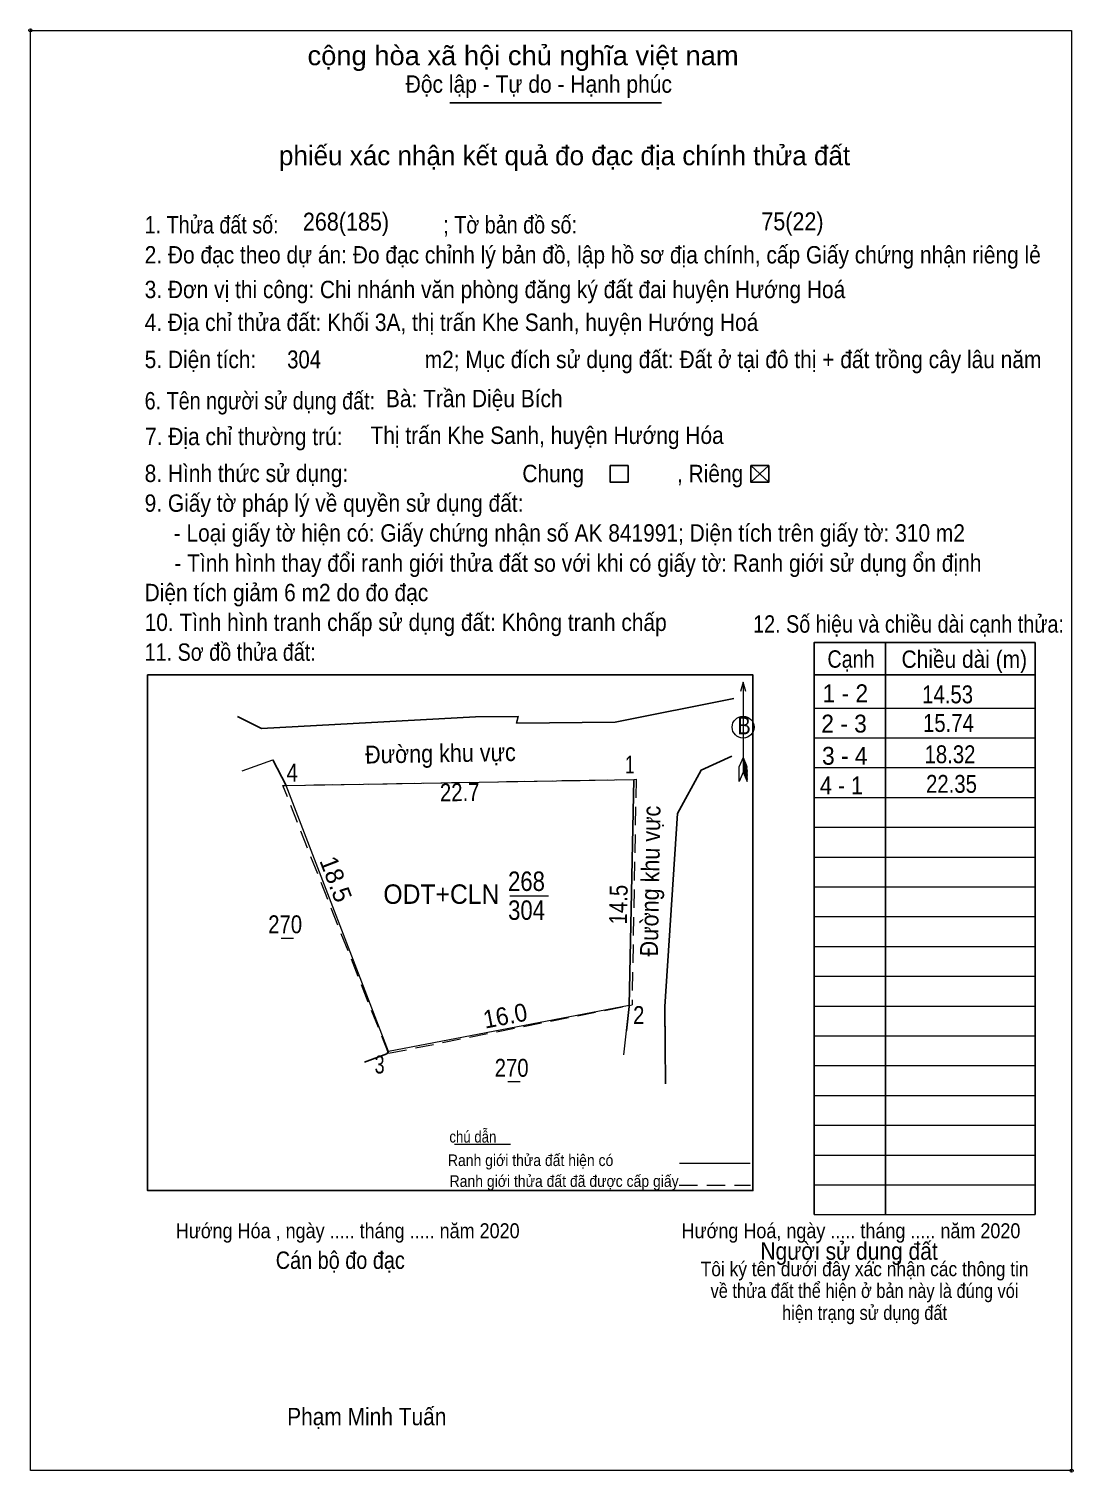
# Model space of a CAD drawing. Header units: metres. Extents: x 546357 to 547462, y 1837002 to 1837235.
# Drawn here: x 546357.4 to 546504.1, y 1837032.2 to 1837235 of the extents above; entities that cross this region are included whole.
import ezdxf
from ezdxf.enums import TextEntityAlignment as Align

# ---------------------------------------------------------------- set-up
doc = ezdxf.new("R2010")
doc.units = ezdxf.units.M
doc.header["$LTSCALE"] = 0.86
doc.header["$PDMODE"] = 32
doc.header["$PDSIZE"] = 0.43
doc.linetypes.add('MEDIUM_DASHED', pattern=[4.5, 3, -1.5])
for name, color, linetype, lineweight in [('1', 7, 'Continuous', 13), ('10', 7, 'Continuous', 13), ('17', 7, 'Continuous', 13), ('2', 7, 'Continuous', 25), ('23', 7, 'Continuous', 13), ('50', 7, 'Continuous', 13), ('6', 7, 'Continuous', 13), ('9', 7, 'Continuous', 13)]:
    doc.layers.add(name, color=color, linetype=linetype, lineweight=lineweight)
for name, color, linetype in [('13', 7, 'Continuous'), ('36', 7, 'Continuous'), ('48', 7, 'Continuous'), ('52', 7, 'Continuous')]:
    doc.layers.add(name, color=color, linetype=linetype)

msp = doc.modelspace()

# ---------------------------------------------------------------- linework, layer by layer
at = {"layer": '1'}
for p, q in [((546458.87, 1837173.61), (546461.38, 1837171.27)), ((546458.87, 1837171.27), (546461.38, 1837173.61)), ((546457.78, 1837143.2), (546457.78, 1837130.54)), ((546467.75, 1837139.55), (546498.8, 1837139.55)), ((546467.75, 1837135.37), (546498.8, 1837135.37)), ((546457.78, 1837132.63), (546457.25, 1837131.34)), ((546457.78, 1837132.63), (546458.32, 1837131.34)), ((546457.78, 1837132.45), (546458.32, 1837131.15)), ((546457.78, 1837132.27), (546458.32, 1837130.97)), ((546457.78, 1837132.09), (546458.33, 1837130.78)), ((546457.78, 1837131.9), (546458.33, 1837130.6)), ((546457.78, 1837131.72), (546458.33, 1837130.41)), ((546457.78, 1837131.54), (546458.33, 1837130.22)), ((546457.78, 1837131.36), (546458.34, 1837130.03)), ((546457.78, 1837131.18), (546458.34, 1837129.84)), ((546458.34, 1837129.25), (546458.32, 1837131.34)), ((546467.75, 1837131.18), (546498.8, 1837131.18)), ((546457.78, 1837130.99), (546458.34, 1837129.65)), ((546457.78, 1837130.81), (546458.34, 1837129.47)), ((546457.78, 1837130.54), (546458.34, 1837129.25)), ((546467.75, 1837127), (546498.8, 1837127)), ((546467.75, 1837122.81), (546498.8, 1837122.81)), ((546467.75, 1837118.62), (546498.8, 1837118.62)), ((546467.75, 1837114.44), (546498.8, 1837114.44)), ((546467.75, 1837110.25), (546498.8, 1837110.25)), ((546467.75, 1837106.07), (546498.8, 1837106.07)), ((546467.75, 1837101.88), (546498.8, 1837101.88)), ((546467.75, 1837097.7), (546498.8, 1837097.7)), ((546467.75, 1837093.51), (546498.8, 1837093.51)), ((546467.75, 1837089.33), (546498.8, 1837089.33)), ((546467.75, 1837085.14), (546498.8, 1837085.14)), ((546467.75, 1837080.95), (546498.8, 1837080.95)), ((546467.75, 1837076.77), (546498.8, 1837076.77)), ((546467.75, 1837072.58), (546498.8, 1837072.58)), ((546467.75, 1837068.4), (546498.8, 1837068.4))]:
    msp.add_line(p, q, dxfattribs=at)
at = {"layer": '1', "lineweight": 25}
for p, q in [((546477.8, 1837148.76), (546477.8, 1837068.4)), ((546467.75, 1837144.22), (546498.8, 1837144.22))]:
    msp.add_line(p, q, dxfattribs=at)
msp.add_lwpolyline([(546467.75, 1837068.4), (546467.75, 1837148.76), (546498.8, 1837148.76), (546498.8, 1837068.4)], dxfattribs=at)
msp.add_lwpolyline([(546374.13, 1837144.21), (546459.15, 1837144.21), (546459.15, 1837071.78), (546374.13, 1837071.78)], close=True, dxfattribs=at)
at = {"layer": '1'}
for points in [[(546458.15, 1837141.86), (546457.78, 1837143.2), (546457.42, 1837141.86)], [(546457.78, 1837130.54), (546457.23, 1837129.25), (546457.25, 1837131.34)]]:
    msp.add_lwpolyline(points, dxfattribs=at)
msp.add_circle((546457.785, 1837136.872), 1.545, dxfattribs=at)
for p in [(546357.66, 1837234.74), (546503.93, 1837032.44)]:
    msp.add_point(p, dxfattribs=at)
at = {"layer": '10', "lineweight": 25}
msp.add_line((546391.72, 1837132.3), (546393.6, 1837128.68), dxfattribs=at)
at = {"layer": '10', "linetype": 'MEDIUM_DASHED'}
for p, q in [((546393.6, 1837128.68), (546442.43, 1837129.53)), ((546407.96, 1837091.06), (546393.13, 1837128.67)), ((546407.96, 1837091.06), (546441.77, 1837097.77)), ((546441.77, 1837097.77), (546442.18, 1837097.85))]:
    msp.add_line(p, q, dxfattribs=at)
msp.add_lwpolyline([(546393.13, 1837128.67), (546393.6, 1837128.68), (546442.43, 1837129.53), (546442.74, 1837129.54), (546442.18, 1837097.85)], dxfattribs=at)
at = {"layer": '10'}
msp.add_lwpolyline([(546442.43, 1837129.53), (546441.77, 1837097.77), (546407.98, 1837091.31), (546393.6, 1837128.68)], close=True, dxfattribs=at)
at = {"layer": '17'}
msp.add_line((546417.24, 1837078.29), (546425.12, 1837078.29), dxfattribs=at)
at = {"layer": '2'}
msp.add_line((546416.59, 1837224.55), (546446.3, 1837224.55), dxfattribs=at)
at = {"layer": '2', "lineweight": 13}
msp.add_lwpolyline([(546357.66, 1837234.74), (546503.92, 1837234.74), (546503.92, 1837032.44), (546357.66, 1837032.44)], close=True, dxfattribs=at)
at = {"layer": '23'}
for p, q in [((546387.39, 1837130.72), (546391.72, 1837132.3)), ((546441.77, 1837097.77), (546442.43, 1837129.53)), ((546441.04, 1837090.84), (546441.77, 1837097.61))]:
    msp.add_line(p, q, dxfattribs=at)
at = {"layer": '23', "lineweight": 25}
for p, q in [((546441.77, 1837097.61), (546441.4, 1837094.23)), ((546441.77, 1837097.77), (546441.77, 1837097.61))]:
    msp.add_line(p, q, dxfattribs=at)
for points in [[(546386.76, 1837138.37), (546390.12, 1837136.67), (546420.2, 1837138.33), (546426.19, 1837138.35), (546425.95, 1837137.43), (546439.82, 1837137.59), (546456.48, 1837140.89)], [(546456.22, 1837132.78), (546451.91, 1837130.85), (546448.57, 1837124.73), (546446.77, 1837097.63), (546446.88, 1837086.79)], [(546407.98, 1837091.31), (546407.72, 1837090.99), (546404.6, 1837089.81)]]:
    msp.add_lwpolyline(points, dxfattribs=at)
at = {"layer": '23'}
msp.add_lwpolyline([(546446.83, 1837091.95), (546446.77, 1837097.63), (546448.57, 1837124.73), (546449.02, 1837125.57)], dxfattribs=at)
at = {"layer": '50', "lineweight": 25}
for points in [[(546439.11, 1837173.61), (546441.62, 1837173.61), (546441.62, 1837171.27), (546439.11, 1837171.27)], [(546458.87, 1837173.61), (546461.38, 1837173.61), (546461.38, 1837171.27), (546458.87, 1837171.27)]]:
    msp.add_lwpolyline(points, close=True, dxfattribs=at)
at = {"layer": '6'}
msp.add_line((546448.83, 1837075.61), (546458.77, 1837075.61), dxfattribs=at)
at = {"layer": '6', "linetype": 'MEDIUM_DASHED'}
msp.add_line((546448.81, 1837072.55), (546458.83, 1837072.55), dxfattribs=at)
at = {"layer": '9'}
for p, q in [((546425.02, 1837113.17), (546430.46, 1837113.17)), ((546392.9, 1837107.24), (546394.64, 1837107.24)), ((546424.73, 1837087.09), (546426.47, 1837087.09))]:
    msp.add_line(p, q, dxfattribs=at)

# ---------------------------------------------------------------- texts
at = {"layer": '1'}
for s, width, p in [('1. Thửa đất số:                              ; Tờ bản đồ số:', 0.85, (546373.71, 1837206.22)), ('2. Đo đạc theo dự án: Đo đạc chỉnh lý bản đồ, lập hồ sơ địa chính, cấp Giấy chứng nhận riêng lẻ ', 0.9, (546373.71, 1837202)), ('3. Đơn vị thi công: Chi nhánh văn phòng đăng ký đất đai huyện Hướng Hoá', 0.9, (546373.71, 1837197.13)), ('4. Địa chỉ thửa đất: Khối 3A, thị trấn Khe Sanh, huyện Hướng Hoá', 0.9, (546373.71, 1837192.52)), ('5. Diện tích:                             m2; Mục đích sử dụng đất:', 0.9, (546373.71, 1837187.3)), ('Đất ở tại đô thị + đất trồng cây lâu năm', 0.9, (546448.85, 1837187.3)), ('6. Tên người sử dụng đất:', 0.85, (546373.71, 1837181.5)), ('Bà: Trần Diệu Bích', 0.9, (546407.61, 1837181.81)), ('7. Địa chỉ thường trú:', 0.9, (546373.77, 1837176.48)), ('Thị trấn Khe Sanh, huyện Hướng Hóa', 0.9, (546405.44, 1837176.65)), ('Chung                , Riêng', 0.9, (546426.77, 1837171.28)), ('9. Giấy tờ pháp lý về quyền sử dụng đất:', 0.9, (546373.71, 1837167.12)), ('     - Loại giấy tờ hiện có: Giấy chứng nhận số AK 841991; Diện tích trên giấy tờ: 310 m2', 0.9, (546373.71, 1837162.93)), ('Diện tích giảm 6 m2 do đo đạc', 0.9, (546373.71, 1837154.56)), ('10. Tình hình tranh chấp sử dụng đất: Không tranh chấp', 0.9, (546373.71, 1837150.38)), ('12. Số hiệu và chiều dài cạnh thửa:', 0.85, (546459.19, 1837150.14)), ('11. Sơ đồ thửa đất:', 0.85, (546373.71, 1837146.19)), ('Cạnh', 0.85, (546469.63, 1837145.22)), ('Chiều dài (m)', 0.9, (546480.04, 1837145.2)), ('B', 0.85, (546457, 1837135.87)), ('Phạm Minh Tuấn', 0.9, (546393.73, 1837038.81))]:
    msp.add_text(s, height=2.441, dxfattribs=dict(at, width=width)).set_placement(p)
at = {"layer": '13'}
for s, width, p in [('268', 0.85, (546427.35, 1837113.86)), ('ODT+CLN', 0.95, (546415.395, 1837112.05)), ('304', 0.85, (546427.36, 1837109.8))]:
    msp.add_text(s, height=2.732, dxfattribs=dict(at, width=width)).set_placement(p, align=Align.CENTER)
at = {"layer": '2'}
for s, height, width, p in [('cộng hòa xã hội chủ nghĩa việt nam', 2.732, 1.05, (546396.59, 1837229.85)), ('Độc lập - Tự do - Hạnh phúc', 2.452, 0.9, (546410.38, 1837225.98)), ('     - Tình hình thay đổi ranh giới thửa đất so với khi có giấy tờ: Ranh giới sử dụng ổn định', 2.452, 0.9, (546373.77, 1837158.69)), ('Hướng Hóa , ngày ..... tháng ..... năm 2020', 2.1, 0.9, (546378.08, 1837065.08)), ('Hướng Hoá, ngày ..... tháng ..... năm 2020', 2.1, 0.9, (546449.13, 1837065.08)), ('Người sử dụng đất', 2.452, 0.9, (546460.21, 1837062.06)), ('Cán bộ đo đạc', 2.452, 0.85, (546392.13, 1837060.77))]:
    msp.add_text(s, height=height, dxfattribs=dict(at, width=width)).set_placement(p)
msp.add_text('phiếu xác nhận kết quả đo đạc địa chính thửa đất', height=2.732, dxfattribs=at).set_placement((546432.695, 1837215.8), align=Align.CENTER)
for s, width, p in [('Tôi ký tên dưới đây xác nhận các thông tin', 0.9, (546474.855, 1837059.75)), ('về thửa đất thể hiện ở bản này là đúng vói', 0.85, (546474.84, 1837056.69)), ('hiện trạng sử dụng đất', 0.85, (546474.845, 1837053.6))]:
    msp.add_text(s, height=2.026, dxfattribs=dict(at, width=width)).set_placement(p, align=Align.CENTER)
at = {"layer": '23'}
for s, rotation, width, p in [('Đường khu vực', 1.003, 0.9, (546415.283, 1837131.936)), ('22.7', 1.003, 0.85, (546417.993, 1837126.479)), ('Đường khu vực', 88.99, 0.9, (546445.988, 1837115.228)), ('14.5', 88.814, 0.85, (546441.518, 1837111.924)), ('16.0', 10.831, 0.95, (546424.594, 1837095.099))]:
    msp.add_text(s, height=2.513, rotation=rotation, dxfattribs=dict(at, width=width)).set_placement(p, align=Align.CENTER)
msp.add_text('18.5', height=2.513, rotation=291.045, dxfattribs=at).set_placement((546399.403, 1837115.071), align=Align.CENTER)
at = {"layer": '36', "width": 0.85}
for p in [(546393.45, 1837107.92), (546425.265, 1837087.76)]:
    msp.add_text('270', height=2.513, dxfattribs=at).set_placement(p, align=Align.CENTER)
at = {"layer": '48', "width": 0.9}
msp.add_text('8. Hình thức sử dụng:', height=2.441, dxfattribs=at).set_placement((546373.71, 1837171.3))
at = {"layer": '52'}
for s, width, p in [('1 - 2', 0.95, (546472.145, 1837140.37)), ('14.53', 0.85, (546486.51, 1837140.22)), ('2 - 3', 0.95, (546471.965, 1837136.11)), ('15.74', 0.85, (546486.63, 1837136.2)), ('3 - 4', 0.95, (546472.065, 1837131.59)), ('18.32', 0.85, (546486.845, 1837131.8)), ('4 - 1', 0.9, (546471.6, 1837127.43)), ('22.35', 0.85, (546487.055, 1837127.65))]:
    msp.add_text(s, height=2.513, dxfattribs=dict(at, width=width)).set_placement(p, align=Align.CENTER)
at = {"layer": '6'}
for s, height, width, p in [('268(185)', 2.513, 0.9, (546395.94, 1837206.62)), ('75(22)', 2.513, 0.9, (546460.34, 1837206.66)), ('304', 2.513, 0.85, (546393.73, 1837187.27)), ('chú dẫn', 1.632, 0.85, (546416.52, 1837078.52)), ('Ranh giới thửa đất hiện có ', 1.632, 0.9, (546416.31, 1837075.22)), ('Ranh giới thửa đất đã được cấp giấy', 1.632, 0.9, (546416.55, 1837072.29))]:
    msp.add_text(s, height=height, dxfattribs=dict(at, width=width)).set_placement(p)
at = {"layer": '9'}
for s, width, p in [('4', 0.85, (546394.44, 1837129.23)), ('1', 0.7, (546441.87, 1837130.36)), ('2', 0.85, (546443.125, 1837095.17)), ('3', 0.75, (546406.72, 1837088.22))]:
    msp.add_text(s, height=2.513, dxfattribs=dict(at, width=width)).set_placement(p, align=Align.CENTER)

doc.saveas('drawing.dxf')
